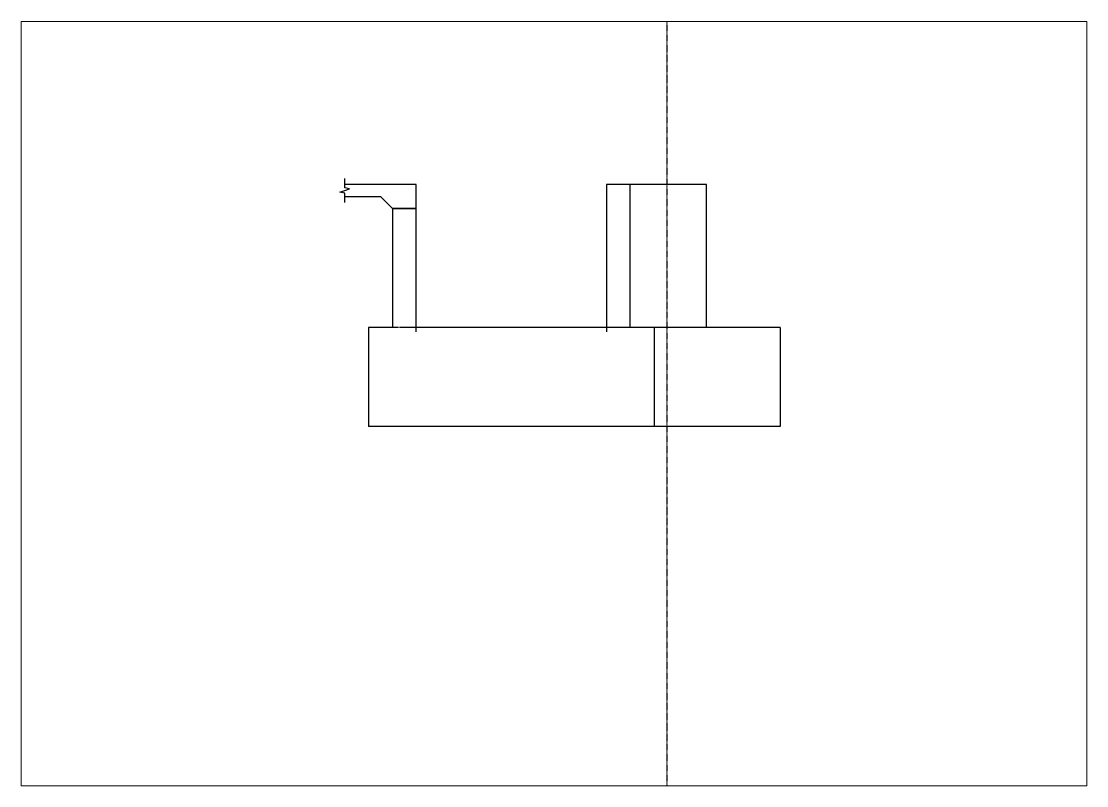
# Paper-space layout 'Layout1 (2)' of a CAD drawing. Header units: metres, sheet in millimetres. Extents: x 1 to 288, y 1 to 207.
# The model-space entities are those that its viewports show. They can reach past a viewport. Long polylines and large blocks are cut down to what shows.
import ezdxf

# ---------------------------------------------------------------- set-up
doc = ezdxf.new("R2010")
doc.units = ezdxf.units.M
doc.header["$LTSCALE"] = 0.5
doc.linetypes.add('CENTER2', pattern=[1.125, 0.75, -0.125, 0.125, -0.125])
doc.layers.add('concrete', color=7, linetype='Continuous')
doc.layers.add('SHT - GRID LINE', color=8, linetype='CENTER2')

msp = doc.modelspace()

# ---------------------------------------------------------------- linework, layer by layer
at = {"layer": 'concrete'}
for p, q in [((1850.733, 5683.471), (1850.733, 5683.535)), ((1850.733, 5683.437), (1850.733, 5683.471)), ((1851.501, 5683.471), (1850.733, 5683.471)), ((1850.783, 5683.424), (1850.733, 5683.437)), ((1850.733, 5683.407), (1850.783, 5683.424)), ((1851.501, 5683.471), (1851.116, 5683.471)), ((1851.501, 5683.343), (1851.501, 5683.471)), ((1851.501, 5683.214), (1851.501, 5683.471)), ((1853.552, 5683.471), (1853.552, 5681.885)), ((1854.63, 5683.471), (1853.552, 5683.471)), ((1853.808, 5681.933), (1853.808, 5683.471)), ((1854.63, 5681.933), (1854.63, 5683.471)), ((1850.681, 5683.39), (1850.733, 5683.407)), ((1850.733, 5683.377), (1850.681, 5683.39)), ((1850.733, 5683.343), (1850.733, 5683.377)), ((1850.733, 5683.278), (1850.733, 5683.343)), ((1850.733, 5683.343), (1851.116, 5683.343)), ((1851.116, 5683.343), (1851.245, 5683.214)), ((1851.501, 5683.214), (1851.245, 5683.214)), ((1851.245, 5683.214), (1851.245, 5681.933)), ((1851.245, 5683.214), (1851.501, 5683.214)), ((1851.501, 5681.885), (1851.501, 5683.214)), ((1851.311, 5681.933), (1850.988, 5681.933)), ((1850.988, 5681.933), (1850.988, 5680.866)), ((1855.422, 5681.933), (1851.323, 5681.933)), ((1854.064, 5681.933), (1854.064, 5680.866)), ((1855.422, 5681.933), (1855.422, 5680.866)), ((1855.422, 5680.866), (1850.988, 5680.866))]:
    msp.add_line(p, q, dxfattribs=at)
at = {"layer": 'SHT - GRID LINE'}
msp.add_line((1854.203, 5707.886), (1854.203, 5643.497), dxfattribs=at)

psp = doc.layouts.new('Layout1 (2)')

# ---------------------------------------------------------------- viewports
at = {"layer": 'concrete'}
psp.add_viewport(center=(144.48, 103.65), size=(286.87, 205.7091), view_center_point=(1852.986, 5681.114), view_height=8.22836, dxfattribs=at)

doc.saveas('drawing.dxf')
